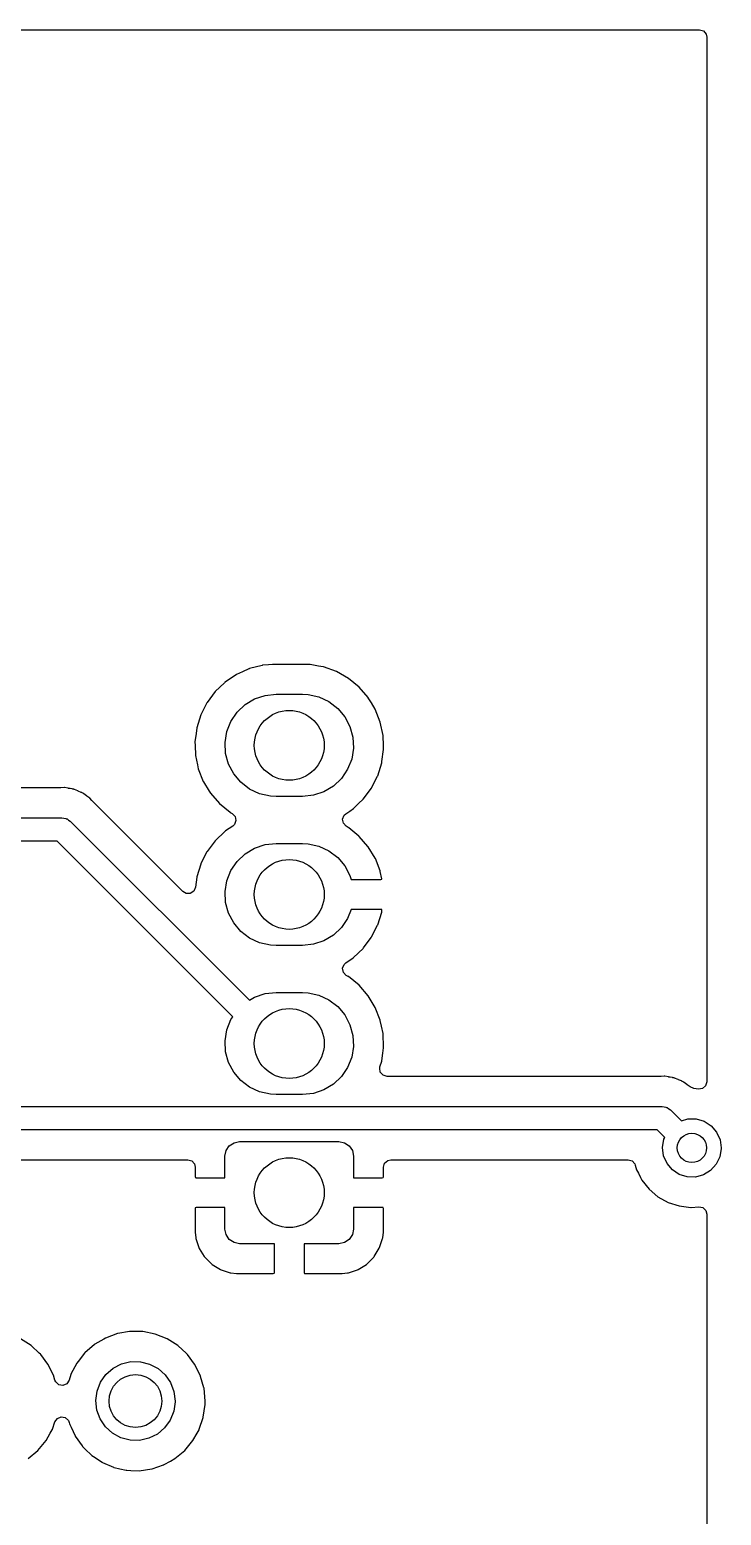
# Model space of a CAD drawing. Extents: x 41 to 172, y -238 to -26.
# Drawn here: x 160.68 to 172.46, y -51.22 to -25.91 of the extents above; entities that cross this region are included whole.
import ezdxf

# ---------------------------------------------------------------- set-up
doc = ezdxf.new("R2010")
doc.units = 0
doc.layers.add('BLACK', color=7, linetype='CONTINUOUS')

msp = doc.modelspace()

# ---------------------------------------------------------------- linework, layer by layer
at = {"layer": 'BLACK', "linetype": 'CONTINUOUS'}
for p, q in [((41.2745, -25.9085), (172.085, -25.9085)), ((172.085, -25.9085), (172.154, -25.9285)), ((172.154, -25.9285), (172.2, -25.9822)), ((172.2, -25.9822), (172.212, -26.0345)), ((172.212, -26.0345), (172.212, -43.8306)), ((164.202, -36.8911), (164.008, -37.0218)), ((164.301, -36.8467), (164.202, -36.8911)), ((164.411, -36.7973), (164.301, -36.8467)), ((164.415, -36.7951), (164.411, -36.7973)), ((164.411, -36.7973), (164.411, -36.7973)), ((164.421, -36.7937), (164.415, -36.7951)), ((164.637, -36.7376), (164.421, -36.7937)), ((164.421, -36.7937), (164.421, -36.7937)), ((164.642, -36.7363), (164.637, -36.7376)), ((164.637, -36.7376), (164.637, -36.7376)), ((164.647, -36.7358), (164.642, -36.7363)), ((164.748, -36.7273), (164.647, -36.7358)), ((164.647, -36.7358), (164.647, -36.7358)), ((164.816, -36.7215), (164.748, -36.7273)), ((165.431, -36.7215), (164.816, -36.7215)), ((165.432, -36.7216), (165.431, -36.7215)), ((165.451, -36.7225), (165.432, -36.7216)), ((165.432, -36.7216), (165.432, -36.7216)), ((165.455, -36.7227), (165.451, -36.7225)), ((165.451, -36.7225), (165.451, -36.7225)), ((165.599, -36.7487), (165.455, -36.7227)), ((165.68, -36.7633), (165.599, -36.7487)), ((165.685, -36.7643), (165.68, -36.7633)), ((165.68, -36.7633), (165.68, -36.7633)), ((165.905, -36.8441), (165.685, -36.7643)), ((166.109, -36.9598), (165.905, -36.8441)), ((163.839, -37.1833), (163.699, -37.371)), ((163.996, -37.0338), (163.839, -37.1833)), ((164.004, -37.0255), (163.996, -37.0338)), ((164.008, -37.0218), (164.004, -37.0255)), ((164.004, -37.0255), (164.004, -37.0255)), ((166.29, -37.1082), (166.109, -36.9598)), ((166.443, -37.2849), (166.29, -37.1082)), ((163.697, -37.3757), (163.611, -37.5446)), ((163.699, -37.371), (163.697, -37.3757)), ((163.697, -37.3757), (163.697, -37.3757)), ((164.212, -37.5361), (164.349, -37.407)), ((164.349, -37.407), (164.51, -37.3102)), ((164.51, -37.3102), (164.688, -37.2503)), ((164.688, -37.2503), (164.875, -37.23)), ((164.875, -37.23), (165.325, -37.23)), ((165.325, -37.23), (165.422, -37.2354)), ((165.422, -37.2354), (165.605, -37.2764)), ((165.605, -37.2764), (165.776, -37.3558)), ((165.776, -37.3558), (165.925, -37.47)), ((166.446, -37.2894), (166.443, -37.2849)), ((166.498, -37.3757), (166.446, -37.2894)), ((166.446, -37.2894), (166.446, -37.2894)), ((166.564, -37.4849), (166.498, -37.3757)), ((163.593, -37.5795), (163.524, -37.8029)), ((163.611, -37.5446), (163.593, -37.5795)), ((164.037, -37.866), (164.107, -37.6916)), ((164.107, -37.6916), (164.212, -37.5361)), ((165.925, -37.47), (166.046, -37.6135)), ((166.046, -37.6135), (166.134, -37.7797)), ((166.65, -37.7024), (166.564, -37.4849)), ((166.698, -37.9314), (166.65, -37.7024)), ((163.506, -37.9367), (163.493, -38.0348)), ((163.523, -37.8082), (163.506, -37.9367)), ((163.524, -37.8029), (163.523, -37.8082)), ((163.523, -37.8082), (163.523, -37.8082)), ((164.006, -38.0514), (164.037, -37.866)), ((166.134, -37.7797), (166.184, -37.9609)), ((166.184, -37.9609), (166.194, -38.1486)), ((166.698, -37.9367), (166.698, -37.9314)), ((166.705, -38.1), (166.698, -37.9367)), ((163.493, -38.0348), (163.493, -38.0402)), ((163.493, -38.0402), (163.493, -38.0402)), ((163.493, -38.0402), (163.496, -38.1035)), ((163.496, -38.1035), (163.502, -38.2686)), ((164.016, -38.2391), (164.006, -38.0514)), ((166.194, -38.1486), (166.163, -38.334)), ((166.679, -38.3773), (166.706, -38.1705)), ((166.707, -38.1652), (166.705, -38.1)), ((166.706, -38.1705), (166.707, -38.1652)), ((166.706, -38.1705), (166.706, -38.1705)), ((163.502, -38.2686), (163.503, -38.2738)), ((163.503, -38.2738), (163.536, -38.4333)), ((163.536, -38.4333), (163.55, -38.4976)), ((164.066, -38.4203), (164.016, -38.2391)), ((164.154, -38.5865), (164.066, -38.4203)), ((166.163, -38.334), (166.093, -38.5084)), ((166.607, -38.6205), (166.676, -38.3971)), ((166.676, -38.3971), (166.679, -38.3773)), ((163.55, -38.4976), (163.636, -38.7151)), ((163.636, -38.7151), (163.639, -38.7197)), ((163.639, -38.7197), (163.735, -38.8791)), ((164.275, -38.73), (164.154, -38.5865)), ((165.988, -38.6639), (165.851, -38.793)), ((166.093, -38.5084), (165.988, -38.6639)), ((166.503, -38.8238), (166.604, -38.6253)), ((166.604, -38.6253), (166.607, -38.6205)), ((166.604, -38.6253), (166.604, -38.6253)), ((161.203, -38.824), (114.674, -38.824)), ((161.21, -38.8238), (161.203, -38.824)), ((161.265, -38.8206), (161.21, -38.8238)), ((161.272, -38.8202), (161.265, -38.8206)), ((161.265, -38.8206), (161.265, -38.8206)), ((161.335, -38.8318), (161.272, -38.8202)), ((161.342, -38.8329), (161.335, -38.8318)), ((161.368, -38.8363), (161.342, -38.8329)), ((161.397, -38.8402), (161.368, -38.8363)), ((161.405, -38.8412), (161.397, -38.8402)), ((161.397, -38.8402), (161.397, -38.8402)), ((161.412, -38.844), (161.405, -38.8412)), ((161.415, -38.8446), (161.412, -38.844)), ((161.431, -38.8493), (161.415, -38.8446)), ((161.433, -38.8501), (161.431, -38.8493)), ((161.441, -38.8515), (161.433, -38.8501)), ((161.499, -38.8777), (161.441, -38.8515)), ((161.505, -38.8803), (161.499, -38.8777)), ((161.558, -38.9007), (161.505, -38.8803)), ((161.565, -38.9035), (161.558, -38.9007)), ((161.558, -38.9007), (161.558, -38.9007)), ((161.571, -38.9079), (161.565, -38.9035)), ((161.573, -38.9091), (161.571, -38.9079)), ((161.588, -38.9175), (161.573, -38.9091)), ((161.59, -38.9189), (161.588, -38.9175)), ((161.597, -38.922), (161.59, -38.9189)), ((161.603, -38.9267), (161.597, -38.922)), ((161.647, -38.9614), (161.603, -38.9267)), ((161.653, -38.9654), (161.647, -38.9614)), ((161.705, -39.0021), (161.653, -38.9654)), ((163.735, -38.8791), (163.757, -38.9151)), ((163.757, -38.9151), (163.91, -39.0918)), ((164.424, -38.8442), (164.275, -38.73)), ((164.595, -38.9236), (164.424, -38.8442)), ((164.778, -38.9646), (164.595, -38.9236)), ((164.875, -38.97), (164.778, -38.9646)), ((165.325, -38.97), (164.875, -38.97)), ((165.512, -38.9497), (165.325, -38.97)), ((165.69, -38.8898), (165.512, -38.9497)), ((165.851, -38.793), (165.69, -38.8898)), ((166.361, -39.0167), (166.501, -38.829)), ((166.501, -38.829), (166.503, -38.8238)), ((161.74, -39.042), (161.705, -39.0021)), ((161.743, -39.0457), (161.74, -39.042)), ((161.749, -39.052), (161.743, -39.0457)), ((163.287, -40.5902), (161.749, -39.052)), ((163.91, -39.0918), (164.091, -39.2402)), ((166.063, -39.265), (166.13, -39.2201)), ((166.13, -39.2201), (166.192, -39.1782)), ((166.192, -39.1782), (166.201, -39.17)), ((166.201, -39.17), (166.282, -39.0918)), ((166.282, -39.0918), (166.361, -39.0167)), ((114.645, -39.3325), (161.228, -39.3325)), ((161.228, -39.3325), (161.26, -39.34)), ((161.26, -39.34), (161.294, -39.3437)), ((161.294, -39.3437), (161.303, -39.3499)), ((161.303, -39.3499), (161.315, -39.3524)), ((161.315, -39.3524), (161.341, -39.3733)), ((161.341, -39.3733), (161.369, -39.3911)), ((161.369, -39.3911), (164.421, -42.4435)), ((164.137, -39.4756), (164.013, -39.5592)), ((164.091, -39.2402), (164.096, -39.2428)), ((164.096, -39.2428), (164.096, -39.2428)), ((164.096, -39.2428), (164.129, -39.2616)), ((164.129, -39.2616), (164.178, -39.3127)), ((164.166, -39.4484), (164.137, -39.4756)), ((164.192, -39.3823), (164.166, -39.4484)), ((164.178, -39.3127), (164.192, -39.3823)), ((166.008, -39.3583), (166.034, -39.2922)), ((166.022, -39.4279), (166.008, -39.3583)), ((166.071, -39.479), (166.022, -39.4279)), ((166.034, -39.2922), (166.063, -39.265)), ((166.104, -39.4976), (166.071, -39.479)), ((161.145, -39.7325), (114.728, -39.7325)), ((164.138, -42.7258), (161.145, -39.7325)), ((163.836, -39.7279), (163.703, -39.907)), ((163.843, -39.7199), (163.836, -39.7279)), ((164.005, -39.5659), (163.843, -39.7199)), ((164.013, -39.5592), (164.005, -39.5659)), ((166.112, -39.5036), (166.104, -39.4976)), ((166.285, -39.6451), (166.112, -39.5036)), ((166.293, -39.6526), (166.285, -39.6451)), ((166.439, -39.8211), (166.293, -39.6526)), ((163.697, -39.916), (163.596, -40.1149)), ((163.703, -39.907), (163.697, -39.916)), ((164.212, -40.0761), (164.349, -39.947)), ((164.349, -39.947), (164.51, -39.8502)), ((164.51, -39.8502), (164.688, -39.7903)), ((164.688, -39.7903), (164.875, -39.77)), ((164.875, -39.77), (165.325, -39.77)), ((165.325, -39.77), (165.422, -39.7754)), ((165.422, -39.7754), (165.605, -39.8164)), ((165.605, -39.8164), (165.776, -39.8958)), ((165.776, -39.8958), (165.925, -40.01)), ((166.445, -39.8297), (166.439, -39.8211)), ((166.561, -40.0205), (166.445, -39.8297)), ((163.592, -40.1248), (163.526, -40.3379)), ((163.596, -40.1149), (163.592, -40.1248)), ((164.037, -40.406), (164.107, -40.2316)), ((164.107, -40.2316), (164.212, -40.0761)), ((165.925, -40.01), (166.046, -40.1535)), ((166.046, -40.1535), (166.134, -40.3197)), ((166.566, -40.03), (166.561, -40.0205)), ((166.648, -40.2376), (166.566, -40.03)), ((166.651, -40.2478), (166.648, -40.2376)), ((163.524, -40.3483), (163.501, -40.5176)), ((163.526, -40.3379), (163.524, -40.3483)), ((164.006, -40.5914), (164.037, -40.406)), ((166.134, -40.3197), (166.152, -40.386)), ((166.152, -40.386), (166.662, -40.386)), ((166.677, -40.3714), (166.651, -40.2478)), ((166.662, -40.386), (166.675, -40.382)), ((166.675, -40.382), (166.677, -40.3714)), ((163.342, -40.6223), (163.287, -40.5902)), ((163.413, -40.6216), (163.342, -40.6223)), ((163.472, -40.5825), (163.413, -40.6216)), ((163.501, -40.5176), (163.472, -40.5825)), ((164.016, -40.7791), (164.006, -40.5914)), ((164.066, -40.9603), (164.016, -40.7791)), ((164.154, -41.1265), (164.066, -40.9603)), ((166.155, -40.894), (166.093, -41.0484)), ((166.664, -40.894), (166.155, -40.894)), ((166.608, -41.1552), (166.674, -40.9421)), ((166.677, -40.8978), (166.664, -40.894)), ((166.674, -40.9421), (166.676, -40.9317)), ((166.676, -40.9317), (166.679, -40.912)), ((166.679, -40.912), (166.677, -40.8978)), ((164.275, -41.27), (164.154, -41.1265)), ((165.988, -41.2039), (165.851, -41.333)), ((166.093, -41.0484), (165.988, -41.2039)), ((166.503, -41.364), (166.604, -41.1651)), ((166.604, -41.1651), (166.608, -41.1552)), ((164.424, -41.3842), (164.275, -41.27)), ((164.595, -41.4636), (164.424, -41.3842)), ((164.778, -41.5046), (164.595, -41.4636)), ((164.875, -41.51), (164.778, -41.5046)), ((165.512, -41.4897), (165.325, -41.51)), ((165.69, -41.4298), (165.512, -41.4897)), ((165.851, -41.333), (165.69, -41.4298)), ((166.364, -41.5521), (166.497, -41.373)), ((166.497, -41.373), (166.503, -41.364)), ((165.325, -41.51), (164.875, -41.51)), ((166.063, -41.8044), (166.187, -41.7208)), ((166.187, -41.7208), (166.195, -41.7141)), ((166.195, -41.7141), (166.357, -41.5601)), ((166.357, -41.5601), (166.364, -41.5521)), ((166.008, -41.8977), (166.034, -41.8316)), ((166.022, -41.9673), (166.008, -41.8977)), ((166.071, -42.0184), (166.022, -41.9673)), ((166.034, -41.8316), (166.063, -41.8044)), ((166.104, -42.0372), (166.071, -42.0184)), ((166.109, -42.0398), (166.104, -42.0372)), ((166.104, -42.0372), (166.104, -42.0372)), ((166.29, -42.1882), (166.109, -42.0398)), ((166.443, -42.3649), (166.29, -42.1882)), ((164.421, -42.4435), (164.51, -42.3902)), ((164.51, -42.3902), (164.688, -42.3303)), ((164.688, -42.3303), (164.875, -42.31)), ((164.875, -42.31), (165.325, -42.31)), ((165.325, -42.31), (165.422, -42.3154)), ((165.422, -42.3154), (165.605, -42.3564)), ((165.605, -42.3564), (165.776, -42.4358)), ((165.776, -42.4358), (165.925, -42.55)), ((166.564, -42.5649), (166.443, -42.3649)), ((164.107, -42.7716), (164.138, -42.7258)), ((165.925, -42.55), (166.046, -42.6935)), ((166.046, -42.6935), (166.134, -42.8597)), ((166.65, -42.7824), (166.564, -42.5649)), ((164.006, -43.1314), (164.037, -42.946)), ((164.037, -42.946), (164.107, -42.7716)), ((166.134, -42.8597), (166.184, -43.0409)), ((166.651, -42.7877), (166.65, -42.7824)), ((166.671, -42.8829), (166.651, -42.7877)), ((166.651, -42.7877), (166.651, -42.7877)), ((166.698, -43.0114), (166.671, -42.8829)), ((166.707, -43.2452), (166.698, -43.0114)), ((164.016, -43.3191), (164.006, -43.1314)), ((166.194, -43.2286), (166.163, -43.414)), ((166.184, -43.0409), (166.194, -43.2286)), ((166.694, -43.3444), (166.706, -43.2505)), ((166.706, -43.2505), (166.707, -43.2452)), ((166.706, -43.2505), (166.706, -43.2505)), ((164.066, -43.5003), (164.016, -43.3191)), ((164.154, -43.6665), (164.066, -43.5003)), ((166.163, -43.414), (166.093, -43.5884)), ((166.645, -43.5781), (166.675, -43.4822)), ((166.675, -43.4822), (166.676, -43.4771)), ((166.675, -43.4822), (166.675, -43.4822)), ((166.676, -43.4771), (166.694, -43.3444)), ((164.275, -43.81), (164.154, -43.6665)), ((165.988, -43.7439), (165.851, -43.873)), ((166.093, -43.5884), (165.988, -43.7439)), ((166.64, -43.5976), (166.645, -43.5781)), ((166.651, -43.6678), (166.64, -43.5976)), ((166.697, -43.7215), (166.651, -43.6678)), ((166.765, -43.7415), (166.697, -43.7215)), ((171.425, -43.7415), (166.765, -43.7415)), ((171.433, -43.7413), (171.425, -43.7415)), ((171.487, -43.7381), (171.433, -43.7413)), ((171.495, -43.7377), (171.487, -43.7381)), ((171.487, -43.7381), (171.487, -43.7381)), ((171.558, -43.7493), (171.495, -43.7377)), ((171.564, -43.7504), (171.558, -43.7493)), ((171.59, -43.7538), (171.564, -43.7504)), ((171.62, -43.7577), (171.59, -43.7538)), ((171.627, -43.7587), (171.62, -43.7577)), ((171.62, -43.7577), (171.62, -43.7577)), ((171.635, -43.7615), (171.627, -43.7587)), ((171.637, -43.7621), (171.635, -43.7615)), ((171.653, -43.7668), (171.637, -43.7621)), ((171.656, -43.7676), (171.653, -43.7668)), ((171.663, -43.769), (171.656, -43.7676)), ((171.722, -43.7952), (171.663, -43.769)), ((164.424, -43.9242), (164.275, -43.81)), ((164.595, -44.0036), (164.424, -43.9242)), ((164.778, -44.0446), (164.595, -44.0036)), ((165.512, -44.0297), (165.325, -44.05)), ((165.69, -43.9698), (165.512, -44.0297)), ((165.851, -43.873), (165.69, -43.9698)), ((171.728, -43.7978), (171.722, -43.7952)), ((171.78, -43.8182), (171.728, -43.7978)), ((171.787, -43.821), (171.78, -43.8182)), ((171.78, -43.8182), (171.78, -43.8182)), ((171.793, -43.8254), (171.787, -43.821)), ((171.796, -43.8266), (171.793, -43.8254)), ((171.811, -43.835), (171.796, -43.8266)), ((171.813, -43.8364), (171.811, -43.835)), ((171.82, -43.8395), (171.813, -43.8364)), ((171.826, -43.8442), (171.82, -43.8395)), ((171.87, -43.8789), (171.826, -43.8442)), ((171.875, -43.8829), (171.87, -43.8789)), ((171.928, -43.9196), (171.875, -43.8829)), ((171.993, -43.9476), (171.928, -43.9187)), ((171.928, -43.9187), (171.928, -43.9196)), ((172.072, -43.9559), (171.993, -43.9476)), ((172.138, -43.9452), (172.072, -43.9559)), ((172.191, -43.8987), (172.138, -43.9452)), ((172.212, -43.8306), (172.191, -43.8987)), ((158.071, -44.25), (171.45, -44.25)), ((164.875, -44.05), (164.778, -44.0446)), ((165.325, -44.05), (164.875, -44.05)), ((171.45, -44.25), (171.483, -44.2575)), ((171.483, -44.2575), (171.516, -44.2612)), ((171.516, -44.2612), (171.526, -44.2674)), ((171.526, -44.2674), (171.537, -44.2699)), ((171.537, -44.2699), (171.563, -44.2908)), ((171.563, -44.2908), (171.591, -44.3086)), ((171.591, -44.3086), (171.778, -44.4948)), ((171.778, -44.4948), (171.89, -44.4626)), ((171.89, -44.4626), (172.032, -44.4635)), ((172.032, -44.4635), (172.168, -44.5041)), ((172.168, -44.5041), (172.287, -44.5812)), ((171.367, -44.65), (157.988, -44.65)), ((171.496, -44.7784), (171.367, -44.65)), ((171.48, -44.8118), (171.496, -44.7784)), ((172.287, -44.5812), (172.379, -44.6886)), ((172.379, -44.6886), (172.438, -44.8177)), ((164.005, -45.1), (164.024, -45.0043)), ((164.024, -45.0043), (164.078, -44.9232)), ((164.078, -44.9232), (164.159, -44.869)), ((164.159, -44.869), (164.255, -44.85)), ((164.255, -44.85), (165.945, -44.85)), ((165.945, -44.85), (166.041, -44.869)), ((166.041, -44.869), (166.122, -44.9232)), ((166.122, -44.9232), (166.176, -45.0043)), ((166.176, -45.0043), (166.195, -45.1)), ((171.458, -44.9519), (171.48, -44.8118)), ((171.476, -45.0925), (171.458, -44.9519)), ((172.458, -44.9702), (172.434, -45.11)), ((172.438, -44.8177), (172.458, -44.958)), ((172.458, -44.958), (172.458, -44.9702)), ((158.013, -45.1585), (163.371, -45.1585)), ((163.371, -45.1585), (163.439, -45.1785)), ((163.439, -45.1785), (163.486, -45.2322)), ((163.486, -45.2322), (163.497, -45.2845)), ((163.497, -45.2845), (163.497, -45.4479)), ((164.005, -45.466), (164.005, -45.1)), ((166.195, -45.1), (166.195, -45.466)), ((166.703, -45.2845), (166.723, -45.2164)), ((166.703, -45.4525), (166.703, -45.2845)), ((166.723, -45.2164), (166.777, -45.1699)), ((166.777, -45.1699), (166.829, -45.1585)), ((166.829, -45.1585), (170.871, -45.1585)), ((170.871, -45.1585), (170.939, -45.1785)), ((170.939, -45.1785), (170.986, -45.2322)), ((170.986, -45.2322), (170.992, -45.2498)), ((170.992, -45.2498), (171.016, -45.331)), ((171.534, -45.2222), (171.476, -45.0925)), ((171.625, -45.3307), (171.534, -45.2222)), ((172.373, -45.2376), (172.277, -45.3427)), ((172.434, -45.11), (172.373, -45.2376)), ((163.497, -45.4479), (163.501, -45.4631)), ((163.501, -45.4631), (163.503, -45.4643)), ((163.503, -45.4643), (163.511, -45.466)), ((163.511, -45.466), (164.005, -45.466)), ((166.195, -45.466), (166.685, -45.466)), ((166.685, -45.466), (166.7, -45.4615)), ((166.7, -45.4615), (166.701, -45.4601)), ((166.701, -45.4601), (166.703, -45.4525)), ((171.016, -45.331), (171.046, -45.3893)), ((171.046, -45.3893), (171.084, -45.4643)), ((171.084, -45.4643), (171.106, -45.507)), ((171.106, -45.507), (171.229, -45.662)), ((171.743, -45.4093), (171.625, -45.3307)), ((171.878, -45.4516), (171.743, -45.4093)), ((172.02, -45.4542), (171.878, -45.4516)), ((172.157, -45.4169), (172.02, -45.4542)), ((172.277, -45.3427), (172.157, -45.4169)), ((171.229, -45.662), (171.38, -45.7901)), ((171.38, -45.7901), (171.552, -45.8866)), ((163.499, -45.9799), (163.497, -45.9875)), ((163.497, -45.9875), (163.497, -46.3871)), ((163.5, -45.9785), (163.499, -45.9799)), ((163.515, -45.974), (163.5, -45.9785)), ((164.005, -45.974), (163.515, -45.974)), ((164.005, -46.34), (164.005, -45.974)), ((166.689, -45.974), (166.195, -45.974)), ((166.195, -45.974), (166.195, -46.34)), ((166.697, -45.9757), (166.689, -45.974)), ((166.699, -45.9769), (166.697, -45.9757)), ((166.703, -45.9921), (166.699, -45.9769)), ((166.703, -46.3871), (166.703, -45.9921)), ((171.552, -45.8866), (171.74, -45.9477)), ((171.74, -45.9477), (171.937, -45.9712)), ((171.937, -45.9712), (171.943, -45.9707)), ((171.943, -45.9707), (172.076, -45.9605)), ((171.943, -45.9707), (171.943, -45.9707)), ((172.076, -45.9605), (172.145, -45.9752)), ((172.145, -45.9752), (172.196, -46.0251)), ((172.196, -46.0251), (172.212, -46.0861)), ((172.212, -46.0861), (172.212, -153.633)), ((163.497, -46.3871), (163.497, -46.3936)), ((163.497, -46.3936), (163.507, -46.4892)), ((163.507, -46.4892), (163.51, -46.5026)), ((163.51, -46.5026), (163.562, -46.6568)), ((164.024, -46.4357), (164.005, -46.34)), ((164.078, -46.5168), (164.024, -46.4357)), ((164.159, -46.571), (164.078, -46.5168)), ((166.122, -46.5168), (166.041, -46.571)), ((166.176, -46.4357), (166.122, -46.5168)), ((166.195, -46.34), (166.176, -46.4357)), ((166.639, -46.6556), (166.69, -46.5013)), ((166.69, -46.5013), (166.693, -46.4879)), ((166.693, -46.4879), (166.703, -46.3936)), ((166.703, -46.3936), (166.703, -46.3871)), ((163.562, -46.6568), (163.568, -46.67)), ((163.568, -46.67), (163.653, -46.8078)), ((163.653, -46.8078), (163.662, -46.8192)), ((163.662, -46.8192), (163.777, -46.9337)), ((164.255, -46.59), (164.159, -46.571)), ((164.846, -46.59), (164.255, -46.59)), ((164.846, -47.0845), (164.846, -46.59)), ((165.945, -46.59), (165.354, -46.59)), ((165.354, -46.59), (165.354, -47.0799)), ((166.041, -46.571), (165.945, -46.59)), ((166.424, -46.9329), (166.539, -46.8182)), ((166.539, -46.8182), (166.548, -46.8068)), ((166.548, -46.8068), (166.633, -46.6688)), ((166.633, -46.6688), (166.639, -46.6556)), ((163.777, -46.9337), (163.788, -46.9428)), ((163.788, -46.9428), (163.926, -47.0278)), ((163.926, -47.0278), (163.939, -47.034)), ((163.939, -47.034), (164.094, -47.0851)), ((166.108, -47.0849), (166.262, -47.0334)), ((166.262, -47.0334), (166.275, -47.0272)), ((166.275, -47.0272), (166.413, -46.9419)), ((166.413, -46.9419), (166.424, -46.9329)), ((164.094, -47.0851), (164.107, -47.088)), ((164.107, -47.088), (164.201, -47.0977)), ((164.201, -47.0977), (164.208, -47.098)), ((164.208, -47.098), (164.828, -47.098)), ((164.828, -47.098), (164.843, -47.0935)), ((164.843, -47.0935), (164.844, -47.0921)), ((164.844, -47.0921), (164.846, -47.0845)), ((165.354, -47.0799), (165.358, -47.0951)), ((165.358, -47.0951), (165.36, -47.0963)), ((165.36, -47.0963), (165.368, -47.098)), ((165.368, -47.098), (165.992, -47.098)), ((165.992, -47.098), (165.999, -47.0977)), ((165.999, -47.0977), (166.094, -47.0877)), ((166.094, -47.0877), (166.108, -47.0849)), ((162.387, -48.0851), (162.381, -48.0861)), ((162.489, -48.0864), (162.387, -48.0851)), ((160.704, -48.327), (160.52, -48.211)), ((160.708, -48.331), (160.704, -48.327)), ((160.843, -48.4564), (160.708, -48.331)), ((160.708, -48.331), (160.708, -48.331)), ((161.781, -48.3084), (161.618, -48.4518)), ((161.791, -48.3027), (161.781, -48.3084)), ((161.94, -48.2141), (161.791, -48.3027)), ((161.968, -48.1972), (161.94, -48.2141)), ((162.172, -48.1219), (161.968, -48.1972)), ((162.178, -48.121), (162.172, -48.1219)), ((162.381, -48.0861), (162.178, -48.121)), ((162.178, -48.121), (162.178, -48.121)), ((162.381, -48.0861), (162.381, -48.0861)), ((162.598, -48.0879), (162.489, -48.0864)), ((162.604, -48.0879), (162.598, -48.0879)), ((162.598, -48.0879), (162.598, -48.0879)), ((162.818, -48.1304), (162.604, -48.0879)), ((163.02, -48.211), (162.818, -48.1304)), ((163.204, -48.327), (163.02, -48.211)), ((163.208, -48.331), (163.204, -48.327)), ((163.343, -48.4564), (163.208, -48.331)), ((163.208, -48.331), (163.208, -48.331)), ((160.863, -48.4747), (160.843, -48.4564)), ((160.867, -48.4793), (160.863, -48.4747)), ((160.988, -48.6417), (160.867, -48.4793)), ((160.867, -48.4793), (160.867, -48.4793)), ((161.614, -48.4564), (161.505, -48.5955)), ((161.618, -48.4518), (161.614, -48.4564)), ((163.363, -48.4747), (163.343, -48.4564)), ((163.367, -48.4793), (163.363, -48.4747)), ((163.488, -48.6417), (163.367, -48.4793)), ((163.367, -48.4793), (163.367, -48.4793)), ((160.993, -48.649), (160.988, -48.6417)), ((161.09, -48.8441), (160.993, -48.649)), ((161.091, -48.8496), (161.09, -48.8441)), ((161.38, -48.8207), (161.351, -48.9159)), ((161.382, -48.8152), (161.38, -48.8207)), ((161.38, -48.8207), (161.38, -48.8207)), ((161.483, -48.6227), (161.382, -48.8152)), ((161.505, -48.5955), (161.483, -48.6227)), ((161.885, -48.951), (161.978, -48.8183)), ((161.978, -48.8183), (162.101, -48.7117)), ((162.101, -48.7117), (162.245, -48.6373)), ((162.245, -48.6373), (162.402, -48.5995)), ((162.402, -48.5995), (162.565, -48.6003)), ((162.565, -48.6003), (162.722, -48.6398)), ((162.722, -48.6398), (162.865, -48.7157)), ((162.865, -48.7157), (162.986, -48.8236)), ((162.986, -48.8236), (163.078, -48.9573)), ((163.493, -48.649), (163.488, -48.6417)), ((163.59, -48.8441), (163.493, -48.649)), ((163.591, -48.8496), (163.59, -48.8441)), ((161.109, -48.9128), (161.091, -48.8496)), ((161.123, -48.9451), (161.109, -48.9128)), ((161.176, -48.9924), (161.123, -48.9451)), ((161.246, -49.0036), (161.176, -48.9924)), ((161.311, -48.9751), (161.246, -49.0036)), ((161.351, -48.9159), (161.311, -48.9751)), ((161.826, -49.1021), (161.885, -48.951)), ((163.078, -48.9573), (163.136, -49.109)), ((163.647, -49.0468), (163.591, -48.8496)), ((163.649, -49.0534), (163.647, -49.0468)), ((163.669, -49.27), (163.649, -49.0534)), ((161.805, -49.2629), (161.826, -49.1021)), ((161.823, -49.4241), (161.805, -49.2629)), ((163.155, -49.2841), (163.132, -49.4447)), ((163.136, -49.109), (163.155, -49.27)), ((163.155, -49.27), (163.155, -49.2841)), ((163.636, -49.5475), (163.667, -49.3322)), ((163.667, -49.3322), (163.669, -49.27)), ((161.11, -49.6241), (161.151, -49.566)), ((161.151, -49.566), (161.216, -49.5392)), ((161.216, -49.5392), (161.286, -49.5522)), ((161.286, -49.5522), (161.338, -49.6009)), ((161.338, -49.6009), (161.351, -49.6335)), ((161.879, -49.5764), (161.823, -49.4241)), ((161.969, -49.7111), (161.879, -49.5764)), ((163.072, -49.5952), (162.977, -49.7269)), ((163.132, -49.4447), (163.072, -49.5952)), ((163.568, -49.748), (163.634, -49.5529)), ((163.634, -49.5529), (163.636, -49.5475)), ((163.634, -49.5529), (163.634, -49.5529)), ((160.96, -49.9432), (161.03, -49.8167)), ((161.03, -49.8167), (161.063, -49.7585)), ((161.063, -49.7585), (161.066, -49.7534)), ((161.063, -49.7585), (161.063, -49.7585)), ((161.066, -49.7534), (161.068, -49.748)), ((161.068, -49.748), (161.11, -49.6241)), ((161.068, -49.748), (161.068, -49.748)), ((161.351, -49.6335), (161.358, -49.6612)), ((161.358, -49.6612), (161.358, -49.6612)), ((161.358, -49.6612), (161.36, -49.6668)), ((161.36, -49.6668), (161.362, -49.672)), ((161.362, -49.672), (161.383, -49.7166)), ((161.383, -49.7166), (161.451, -49.8643)), ((162.089, -49.8202), (161.969, -49.7111)), ((162.232, -49.8976), (162.089, -49.8202)), ((162.854, -49.8322), (162.709, -49.9051)), ((162.977, -49.7269), (162.854, -49.8322)), ((163.46, -49.9432), (163.53, -49.8167)), ((163.53, -49.8167), (163.563, -49.7585)), ((163.563, -49.7585), (163.566, -49.7534)), ((163.563, -49.7585), (163.563, -49.7585)), ((163.566, -49.7534), (163.568, -49.748)), ((163.568, -49.748), (163.568, -49.748)), ((160.82, -50.1104), (160.96, -49.9432)), ((161.451, -49.8643), (161.454, -49.869)), ((161.454, -49.869), (161.57, -50.0328)), ((161.57, -50.0328), (161.576, -50.0419)), ((161.576, -50.0419), (161.58, -50.0459)), ((161.58, -50.0459), (161.625, -50.0893)), ((161.625, -50.0893), (161.732, -50.1937)), ((162.388, -49.9388), (162.232, -49.8976)), ((162.551, -49.9413), (162.388, -49.9388)), ((162.709, -49.9051), (162.551, -49.9413)), ((163.32, -50.1104), (163.46, -49.9432)), ((160.653, -50.2495), (160.82, -50.1104)), ((161.732, -50.1937), (161.737, -50.1969)), ((161.737, -50.1969), (161.763, -50.2147)), ((161.763, -50.2147), (161.913, -50.3145)), ((161.913, -50.3145), (161.918, -50.3168)), ((161.918, -50.3168), (161.918, -50.3168)), ((161.918, -50.3168), (162.107, -50.3981)), ((162.763, -50.4239), (162.958, -50.3577)), ((162.958, -50.3577), (162.963, -50.3558)), ((162.958, -50.3577), (162.958, -50.3577)), ((162.963, -50.3558), (162.972, -50.351)), ((162.972, -50.351), (163.077, -50.292)), ((163.077, -50.292), (163.153, -50.2495)), ((163.153, -50.2495), (163.32, -50.1104)), ((162.107, -50.3981), (162.107, -50.3981)), ((162.107, -50.3981), (162.113, -50.4004)), ((162.113, -50.4004), (162.118, -50.4017)), ((162.118, -50.4017), (162.216, -50.4239)), ((162.216, -50.4239), (162.325, -50.4484)), ((162.325, -50.4484), (162.331, -50.4486)), ((162.331, -50.4486), (162.331, -50.4486)), ((162.331, -50.4486), (162.404, -50.4515)), ((162.404, -50.4515), (162.542, -50.4569)), ((162.542, -50.4569), (162.757, -50.4257)), ((162.757, -50.4257), (162.763, -50.4239)), ((162.763, -50.4239), (162.763, -50.4239))]:
    msp.add_line(p, q, dxfattribs=at)
at = {"layer": 'BLACK'}
for centre, radius in [((165.1, -38.1), 0.595), ((165.1, -40.64), 0.595), ((165.1, -43.18), 0.595), ((171.958, -44.958), 0.25), ((165.1, -45.72), 0.595), ((162.48, -49.27), 0.45)]:
    msp.add_circle(centre, radius, dxfattribs=at)

doc.saveas('drawing.dxf')
